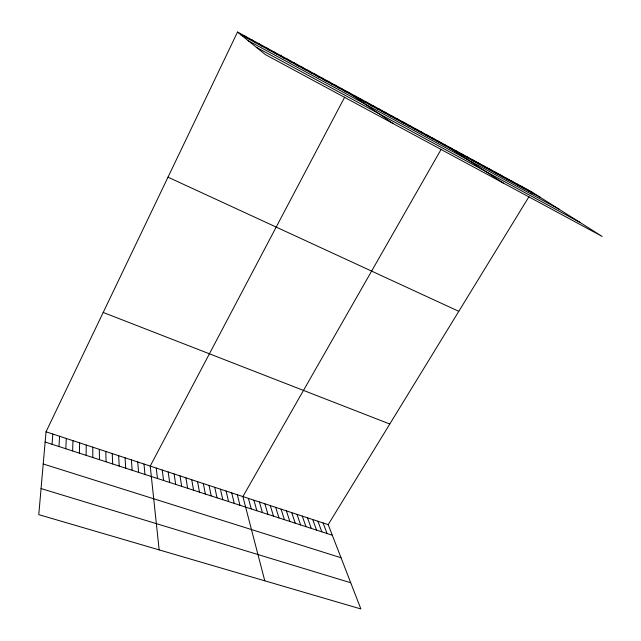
<?xml version="1.0" encoding="UTF-8"?>
<svg xmlns="http://www.w3.org/2000/svg" width="641" height="641" viewBox="0 0 641 641"><rect width="100%" height="100%" fill="white"/><g stroke="black" fill="none" stroke-linecap="round" stroke-linejoin="round"><path stroke-width="0.96" d="M86.118 455.342L86.223 445.022M79.388 453.155L79.62 442.851M72.617 450.96L72.978 440.663M65.807 448.748L66.295 438.468M58.956 446.529L59.581 436.257M52.065 444.285L52.826 434.037M46.032 431.802L38.78 514.643L360.875 608.95L328.192 524.626L46.032 431.802L237.523 32.05L531.846 192.012L602.22 236.473L265.254 54.517L237.523 32.05M344.698 97.128L150.226 466.079L159.152 549.882M441.184 149.241L242.883 496.559L264.781 580.81M328.192 524.626L528.993 196.675M530.9 193.566L531.846 192.012M41.064 488.57L350.723 582.757M43.219 463.98L341.036 557.758M45.134 442.042L332.294 535.219M103.201 312.447L389.792 424.013M168.006 177.172L458.796 311.326M248.123 40.639L559.184 209.278M256.376 47.322L580.073 222.483M240.872 34.766L540.547 197.508M526.59 189.151L535.211 194.608M521.301 186.275L529.843 191.691M515.989 183.39L524.442 188.758M510.637 180.482L519.018 185.81M505.26 177.557L513.553 182.845M499.852 174.616L508.065 179.865M494.411 171.668L502.536 176.86M488.947 168.687L496.983 173.847M483.442 165.699L491.391 170.81M477.906 162.694L485.766 167.758M472.337 159.665L480.109 164.681M466.744 156.628L474.42 161.596M461.111 153.568L468.691 158.487M455.447 150.483L462.938 155.354M449.75 147.39L457.145 152.213M444.013 144.273L503.457 183.142M438.252 141.14L445.455 145.86M432.451 137.991L439.558 142.663M426.618 134.818L433.62 139.434M420.752 131.629L427.651 136.196M414.847 128.424L421.642 132.935M408.91 125.195L415.6 129.65M402.933 121.942L409.519 126.349M396.923 118.681L403.397 123.024M390.874 115.396L397.244 119.683M384.792 112.087L391.05 116.317M378.671 108.762L384.816 112.936M372.509 105.412L378.543 109.531M366.315 102.047L372.237 106.102M360.082 98.658L365.883 102.656M353.808 95.245L359.497 99.187M347.494 91.815L393.181 123.593M340.948 88.258L346.396 92.072M334.362 84.684L339.682 88.426M327.735 81.078L332.927 84.756M321.061 77.457L326.125 81.062M314.354 73.803L319.282 77.345M307.592 70.133L312.391 73.603M300.789 66.44L305.453 69.837M293.947 62.714L298.466 66.039M287.056 58.972L291.439 62.225M280.117 55.198L284.356 58.379M273.138 51.408L277.233 54.509M266.103 47.586L270.061 50.615M259.028 43.74L262.834 46.697M251.905 39.87L255.567 42.747M244.734 35.976L248.243 38.772M323.056 522.936L327.086 533.528M317.896 521.237L321.846 531.83M312.712 519.53L316.582 530.123M307.504 517.816L311.294 528.408M302.264 516.093L305.973 526.678M297.007 514.362L300.629 524.947M291.711 512.624L295.253 523.2M286.399 510.877L289.852 521.445M281.054 509.114L284.42 519.683M275.686 507.352L278.963 517.912M270.286 505.573L273.483 516.133M264.861 503.794L267.962 514.346M259.413 501.999L262.425 512.544M253.924 500.196L256.849 510.741M248.42 498.377L251.248 508.922M237.314 494.732L239.958 505.26M231.721 492.889L234.269 503.409M226.097 491.038L228.549 501.558M220.44 489.179L222.804 499.692M214.759 487.304L217.019 497.817M209.046 485.429L211.21 495.926M203.301 483.538L205.368 494.035M197.532 481.639L199.487 492.128M191.723 479.732L193.582 490.213M185.89 477.809L187.645 488.282M180.025 475.878L181.675 486.343M174.128 473.939L175.674 484.396M168.198 471.992L169.641 482.441M162.245 470.029L163.575 480.47M156.252 468.058L157.47 478.49M143.985 464.028L144.978 474.436M137.711 461.961L138.592 472.361M131.397 459.885L132.158 470.278M125.051 457.794L125.7 468.178M118.673 455.695L119.194 466.071M112.255 453.588L112.656 463.948M105.805 451.464L106.077 461.816M99.315 449.325L99.467 459.669M92.785 447.178L92.809 457.514"/></g></svg>
